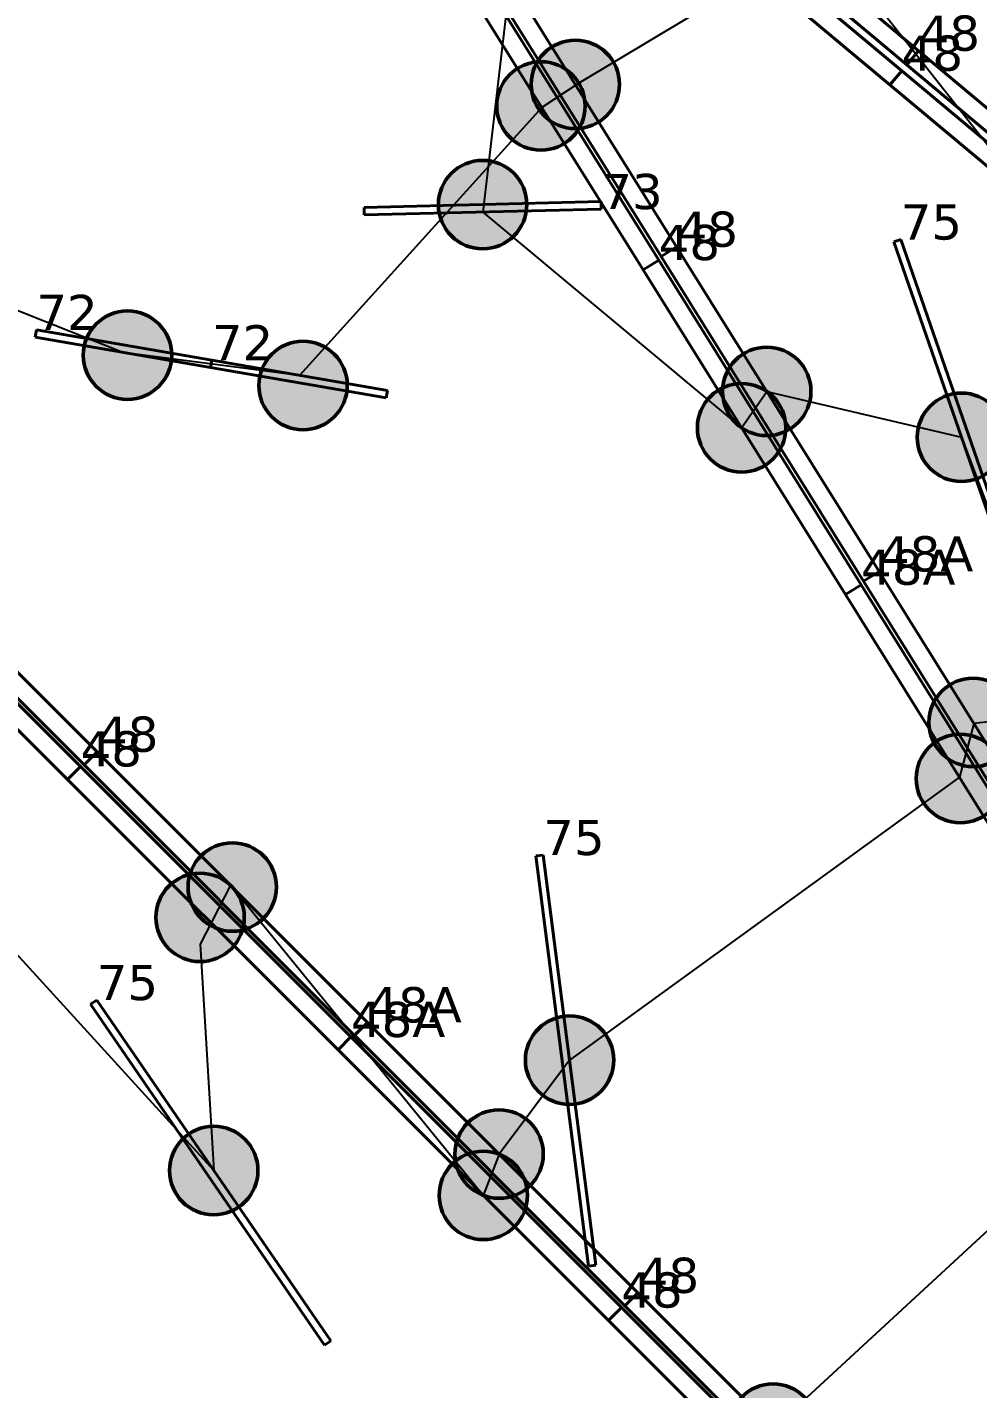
# Model space of a CAD drawing. Header units: millimetres. Extents: x -243740 to 150609, y -473655 to -165121.
# Drawn here: x 24191 to 29057, y -329837 to -322871 of the extents above; entities that cross this region are included whole.
import ezdxf

# ---------------------------------------------------------------- set-up
doc = ezdxf.new("R2010")
doc.units = ezdxf.units.MM
for name, color, linetype in [('_Гр.ЩД-1C.10.4.I9.1', 6, 'Continuous'), ('_Гр.ЩД-1C.10.4.I9.4', 6, 'Continuous'), ('_Гр.ЩД-1C.10.4.I9.5', 6, 'Continuous')]:
    doc.layers.add(name, color=color, linetype=linetype)
for name, color, linetype, lineweight in [('_освещение_dali', 3, 'Continuous', 50), ('DLX_FL1_LUM 122', 1, 'Continuous', 40), ('DLX_FL1_LUM 222', 5, 'Continuous', 40), ('DLX_LUM 17', 5, 'Continuous', 40), ('DLX_LUM 6', 5, 'Continuous', 40), ('DLX_LUM 9', 5, 'Continuous', 40)]:
    doc.layers.add(name, color=color, linetype=linetype, lineweight=lineweight)
doc.styles.add('TableTextStyle', font='')
doc.styles.get('TableTextStyle').set_extended_font_data('VERDANA.TTF')
doc.linetypes.add('Truba', pattern='A,3e-05,[4,MSH_7,S=1,R=0,X=0,Y=0],-3.022072', length=3.022102)

# ---------------------------------------------------------------- blocks, each defined once
blk = doc.blocks.new('A$Caabd1818')
at = {"layer": 'DLX_FL1_LUM 122'}
for points in [[(24502.1, 71816.8, 0), (24581.9, 71866.5, 0)], [(24581.9, 71866.5, 0), (24502.1, 71816.8, 0)], [(24581.9, 71866.5, 0), (24502.1, 71816.8, 0)], [(24502.1, 71816.8, 0), (24581.9, 71866.5, 0)], [(24581.9, 71866.5, 0), (24581.9, 71866.5, 0)], [(24581.9, 71866.5, 0), (25618.3, 70205.4, 0)], [(25618.3, 70205.4, 0), (24581.9, 71866.5, 0)], [(24581.9, 71866.5, 0), (24581.9, 71866.5, 0)], [(25618.3, 70205.4, 0), (24581.9, 71866.5, 0)], [(24581.9, 71866.5, 0), (25618.3, 70205.4, 0)], [(24410.5, 71748.8, 0), (24490.2, 71798.5, 0)], [(24490.2, 71798.5, 0), (24410.5, 71748.8, 0)], [(24490.2, 71798.5, 0), (24410.5, 71748.8, 0)], [(24410.5, 71748.8, 0), (24490.2, 71798.5, 0)], [(24490.2, 71798.5, 0), (24490.2, 71798.5, 0)], [(24490.2, 71798.5, 0), (25526.7, 70137.3, 0)], [(25526.7, 70137.3, 0), (24490.2, 71798.5, 0)], [(24490.2, 71798.5, 0), (24490.2, 71798.5, 0)], [(25526.7, 70137.3, 0), (24490.2, 71798.5, 0)], [(24490.2, 71798.5, 0), (25526.7, 70137.3, 0)], [(25538.6, 70155.6, 0), (24502.1, 71816.8, 0)], [(24502.1, 71816.8, 0), (24502.1, 71816.8, 0)], [(24502.1, 71816.8, 0), (25538.6, 70155.6, 0)], [(24502.1, 71816.8, 0), (24502.1, 71816.8, 0)], [(24502.1, 71816.8, 0), (25538.6, 70155.6, 0)], [(25538.6, 70155.6, 0), (24502.1, 71816.8, 0)], [(25446.9, 70087.6, 0), (24410.5, 71748.8, 0)], [(24410.5, 71748.8, 0), (24410.5, 71748.8, 0)], [(24410.5, 71748.8, 0), (25446.9, 70087.6, 0)], [(24410.5, 71748.8, 0), (24410.5, 71748.8, 0)], [(24410.5, 71748.8, 0), (25446.9, 70087.6, 0)], [(25446.9, 70087.6, 0), (24410.5, 71748.8, 0)], [(21896.2, 69493, 0), (21962.7, 69559.4, 0)], [(21962.7, 69559.4, 0), (21896.2, 69493, 0)], [(21962.7, 69559.4, 0), (21896.2, 69493, 0)], [(21896.2, 69493, 0), (21962.7, 69559.4, 0)], [(21962.7, 69559.4, 0), (21962.7, 69559.4, 0)], [(21962.7, 69559.4, 0), (23347.1, 68174.9, 0)], [(23347.1, 68174.9, 0), (21962.7, 69559.4, 0)], [(21962.7, 69559.4, 0), (21962.7, 69559.4, 0)], [(23347.1, 68174.9, 0), (21962.7, 69559.4, 0)], [(21962.7, 69559.4, 0), (23347.1, 68174.9, 0)], [(21812, 69418, 0), (21878.4, 69484.5, 0)], [(21878.4, 69484.5, 0), (21812, 69418, 0)], [(21878.4, 69484.5, 0), (21812, 69418, 0)], [(21812, 69418, 0), (21878.4, 69484.5, 0)], [(21878.4, 69484.5, 0), (21878.4, 69484.5, 0)], [(21878.4, 69484.5, 0), (23262.9, 68099.9, 0)], [(23262.9, 68099.9, 0), (21878.4, 69484.5, 0)], [(21878.4, 69484.5, 0), (21878.4, 69484.5, 0)], [(23262.9, 68099.9, 0), (21878.4, 69484.5, 0)], [(21878.4, 69484.5, 0), (23262.9, 68099.9, 0)], [(23280.7, 68108.4, 0), (21896.2, 69493, 0)], [(21896.2, 69493, 0), (21896.2, 69493, 0)], [(21896.2, 69493, 0), (23280.7, 68108.4, 0)], [(21896.2, 69493, 0), (21896.2, 69493, 0)], [(21896.2, 69493, 0), (23280.7, 68108.4, 0)], [(23280.7, 68108.4, 0), (21896.2, 69493, 0)], [(23196.4, 68033.5, 0), (21812, 69418, 0)], [(21812, 69418, 0), (21812, 69418, 0)], [(21812, 69418, 0), (23196.4, 68033.5, 0)], [(21812, 69418, 0), (21812, 69418, 0)], [(21812, 69418, 0), (23196.4, 68033.5, 0)], [(23196.4, 68033.5, 0), (21812, 69418, 0)], [(23347.1, 68174.9, 0), (23280.7, 68108.4, 0)], [(23280.7, 68108.4, 0), (23347.1, 68174.9, 0)], [(23280.7, 68108.4, 0), (23347.1, 68174.9, 0)], [(23347.1, 68174.9, 0), (23280.7, 68108.4, 0)], [(23347.1, 68174.9, 0), (23347.1, 68174.9, 0)], [(23347.1, 68174.9, 0), (23347.1, 68174.9, 0)], [(23262.9, 68099.9, 0), (23196.4, 68033.5, 0)], [(23196.4, 68033.5, 0), (23262.9, 68099.9, 0)], [(23196.4, 68033.5, 0), (23262.9, 68099.9, 0)], [(23262.9, 68099.9, 0), (23196.4, 68033.5, 0)], [(23262.9, 68099.9, 0), (23262.9, 68099.9, 0)], [(23262.9, 68099.9, 0), (23262.9, 68099.9, 0)], [(23280.7, 68108.4, 0), (23280.7, 68108.4, 0)], [(23280.7, 68108.4, 0), (23280.7, 68108.4, 0)], [(23196.4, 68033.5, 0), (23196.4, 68033.5, 0)], [(23196.4, 68033.5, 0), (23196.4, 68033.5, 0)]]:
    blk.add_polyline3d(points, dxfattribs=at)
at = {"layer": 'DLX_FL1_LUM 222'}
for points in [[(23283.2, 75787.5, 0), (24784.7, 74530.8, 0)], [(24784.7, 74530.8, 0), (23283.2, 75787.5, 0)], [(24784.7, 74530.8, 0), (23283.2, 75787.5, 0)], [(23283.2, 75787.5, 0), (24784.7, 74530.8, 0)], [(23195.2, 75683.1, 0), (24698.2, 74428.2, 0)], [(24698.2, 74428.2, 0), (23195.2, 75683.1, 0)], [(24698.2, 74428.2, 0), (23195.2, 75683.1, 0)], [(23195.2, 75683.1, 0), (24698.2, 74428.2, 0)], [(24724.3, 74458.7, 0), (23222.8, 75715.4, 0)], [(23222.8, 75715.4, 0), (24724.3, 74458.7, 0)], [(23222.8, 75715.4, 0), (24724.3, 74458.7, 0)], [(24724.3, 74458.7, 0), (23222.8, 75715.4, 0)], [(24637.9, 74356.1, 0), (23134.9, 75611, 0)], [(23134.9, 75611, 0), (24637.9, 74356.1, 0)], [(23134.9, 75611, 0), (24637.9, 74356.1, 0)], [(24637.9, 74356.1, 0), (23134.9, 75611, 0)], [(22509, 75188.9, 0), (23545.4, 73527.7, 0)], [(23545.4, 73527.7, 0), (22509, 75188.9, 0)], [(23545.4, 73527.7, 0), (22509, 75188.9, 0)], [(22509, 75188.9, 0), (23545.4, 73527.7, 0)], [(22417.3, 75120.9, 0), (23453.8, 73459.7, 0)], [(23453.8, 73459.7, 0), (22417.3, 75120.9, 0)], [(23453.8, 73459.7, 0), (22417.3, 75120.9, 0)], [(22417.3, 75120.9, 0), (23453.8, 73459.7, 0)], [(23465.7, 73478, 0), (22429.2, 75139.2, 0)], [(22429.2, 75139.2, 0), (23465.7, 73478, 0)], [(22429.2, 75139.2, 0), (23465.7, 73478, 0)], [(23465.7, 73478, 0), (22429.2, 75139.2, 0)], [(23374, 73409.9, 0), (22337.6, 75071.1, 0)], [(22337.6, 75071.1, 0), (23374, 73409.9, 0)], [(22337.6, 75071.1, 0), (23374, 73409.9, 0)], [(23374, 73409.9, 0), (22337.6, 75071.1, 0)], [(24784.7, 74530.8, 0), (24724.3, 74458.7, 0)], [(24724.3, 74458.7, 0), (24784.7, 74530.8, 0)], [(24724.3, 74458.7, 0), (24784.7, 74530.8, 0)], [(24784.7, 74530.8, 0), (24724.3, 74458.7, 0)], [(24724.4, 74458.7, 0), (24784.7, 74530.8, 0)], [(24784.7, 74530.8, 0), (24724.4, 74458.7, 0)], [(24784.7, 74530.8, 0), (24724.4, 74458.7, 0)], [(24724.4, 74458.7, 0), (24784.7, 74530.8, 0)], [(24784.7, 74530.8, 0), (24784.7, 74530.8, 0)], [(24784.7, 74530.8, 0), (24784.7, 74530.8, 0)], [(24784.7, 74530.8, 0), (24784.7, 74530.8, 0)], [(24784.7, 74530.8, 0), (26286.2, 73274.2, 0)], [(26286.2, 73274.2, 0), (24784.7, 74530.8, 0)], [(24784.7, 74530.8, 0), (24784.7, 74530.8, 0)], [(26286.2, 73274.2, 0), (24784.7, 74530.8, 0)], [(24784.7, 74530.8, 0), (26286.2, 73274.2, 0)], [(24698.2, 74428.2, 0), (24637.9, 74356.1, 0)], [(24637.9, 74356.1, 0), (24698.2, 74428.2, 0)], [(24637.9, 74356.1, 0), (24698.2, 74428.2, 0)], [(24698.2, 74428.2, 0), (24637.9, 74356.1, 0)], [(24637.9, 74356.1, 0), (24698.2, 74428.2, 0)], [(24698.2, 74428.2, 0), (24637.9, 74356.1, 0)], [(24698.2, 74428.2, 0), (24637.9, 74356.1, 0)], [(24637.9, 74356.1, 0), (24698.2, 74428.2, 0)], [(24698.2, 74428.2, 0), (24698.2, 74428.2, 0)], [(24698.2, 74428.2, 0), (24698.2, 74428.2, 0)], [(24698.2, 74428.2, 0), (24698.2, 74428.2, 0)], [(24698.2, 74428.2, 0), (26201.2, 73173.3, 0)], [(26201.2, 73173.3, 0), (24698.2, 74428.2, 0)], [(24698.2, 74428.2, 0), (24698.2, 74428.2, 0)], [(26201.2, 73173.3, 0), (24698.2, 74428.2, 0)], [(24698.2, 74428.2, 0), (26201.2, 73173.3, 0)], [(24724.3, 74458.7, 0), (24724.3, 74458.7, 0)], [(24724.3, 74458.7, 0), (24724.3, 74458.7, 0)], [(26225.9, 73202.1, 0), (24724.4, 74458.7, 0)], [(24724.4, 74458.7, 0), (24724.4, 74458.7, 0)], [(24724.4, 74458.7, 0), (26225.9, 73202.1, 0)], [(24724.4, 74458.7, 0), (24724.4, 74458.7, 0)], [(24724.4, 74458.7, 0), (26225.9, 73202.1, 0)], [(26225.9, 73202.1, 0), (24724.4, 74458.7, 0)], [(24637.9, 74356.1, 0), (24637.9, 74356.1, 0)], [(24637.9, 74356.1, 0), (24637.9, 74356.1, 0)], [(26140.9, 73101.2, 0), (24637.9, 74356.1, 0)], [(24637.9, 74356.1, 0), (24637.9, 74356.1, 0)], [(24637.9, 74356.1, 0), (26140.9, 73101.2, 0)], [(24637.9, 74356.1, 0), (24637.9, 74356.1, 0)], [(24637.9, 74356.1, 0), (26140.9, 73101.2, 0)], [(26140.9, 73101.2, 0), (24637.9, 74356.1, 0)], [(23545.4, 73527.7, 0), (23465.7, 73478, 0)], [(23465.7, 73478, 0), (23545.4, 73527.7, 0)], [(23465.7, 73478, 0), (23545.4, 73527.7, 0)], [(23545.4, 73527.7, 0), (23465.7, 73478, 0)], [(23465.7, 73478, 0), (23545.4, 73527.7, 0)], [(23545.4, 73527.7, 0), (23465.7, 73478, 0)], [(23545.4, 73527.7, 0), (23465.7, 73478, 0)], [(23465.7, 73478, 0), (23545.4, 73527.7, 0)], [(23545.4, 73527.7, 0), (23545.4, 73527.7, 0)], [(23545.4, 73527.7, 0), (23545.4, 73527.7, 0)], [(23545.4, 73527.7, 0), (23545.4, 73527.7, 0)], [(23545.4, 73527.7, 0), (24581.9, 71866.5, 0)], [(24581.9, 71866.5, 0), (23545.4, 73527.7, 0)], [(23545.4, 73527.7, 0), (23545.4, 73527.7, 0)], [(24581.9, 71866.5, 0), (23545.4, 73527.7, 0)], [(23545.4, 73527.7, 0), (24581.9, 71866.5, 0)], [(23453.8, 73459.7, 0), (23374, 73409.9, 0)], [(23374, 73409.9, 0), (23453.8, 73459.7, 0)], [(23374, 73409.9, 0), (23453.8, 73459.7, 0)], [(23453.8, 73459.7, 0), (23374, 73409.9, 0)], [(23374.1, 73409.9, 0), (23453.8, 73459.7, 0)], [(23453.8, 73459.7, 0), (23374.1, 73409.9, 0)], [(23453.8, 73459.7, 0), (23374.1, 73409.9, 0)], [(23374.1, 73409.9, 0), (23453.8, 73459.7, 0)], [(23453.8, 73459.7, 0), (23453.8, 73459.7, 0)], [(23453.8, 73459.7, 0), (23453.8, 73459.7, 0)], [(23453.8, 73459.7, 0), (23453.8, 73459.7, 0)], [(23453.8, 73459.7, 0), (24490.3, 71798.5, 0)], [(24490.3, 71798.5, 0), (23453.8, 73459.7, 0)], [(23453.8, 73459.7, 0), (23453.8, 73459.7, 0)], [(24490.3, 71798.5, 0), (23453.8, 73459.7, 0)], [(23453.8, 73459.7, 0), (24490.3, 71798.5, 0)], [(23465.7, 73478, 0), (23465.7, 73478, 0)], [(23465.7, 73478, 0), (23465.7, 73478, 0)], [(24502.1, 71816.8, 0), (23465.7, 73478, 0)], [(23465.7, 73478, 0), (23465.7, 73478, 0)], [(23465.7, 73478, 0), (24502.1, 71816.8, 0)], [(23465.7, 73478, 0), (23465.7, 73478, 0)], [(23465.7, 73478, 0), (24502.1, 71816.8, 0)], [(24502.1, 71816.8, 0), (23465.7, 73478, 0)], [(23374, 73409.9, 0), (23374, 73409.9, 0)], [(23374, 73409.9, 0), (23374, 73409.9, 0)], [(24410.5, 71748.8, 0), (23374.1, 73409.9, 0)], [(23374.1, 73409.9, 0), (23374.1, 73409.9, 0)], [(23374.1, 73409.9, 0), (24410.5, 71748.8, 0)], [(23374.1, 73409.9, 0), (23374.1, 73409.9, 0)], [(23374.1, 73409.9, 0), (24410.5, 71748.8, 0)], [(24410.5, 71748.8, 0), (23374.1, 73409.9, 0)], [(19193.9, 72328.3, 0), (20578.4, 70943.8, 0)], [(20578.4, 70943.8, 0), (19193.9, 72328.3, 0)], [(20578.4, 70943.8, 0), (19193.9, 72328.3, 0)], [(19193.9, 72328.3, 0), (20578.4, 70943.8, 0)], [(19109.7, 72253.4, 0), (20494.2, 70868.8, 0)], [(20494.2, 70868.8, 0), (19109.7, 72253.4, 0)], [(20494.2, 70868.8, 0), (19109.7, 72253.4, 0)], [(19109.7, 72253.4, 0), (20494.2, 70868.8, 0)], [(20511.9, 70877.3, 0), (19127.5, 72261.9, 0)], [(19127.5, 72261.9, 0), (20511.9, 70877.3, 0)], [(19127.5, 72261.9, 0), (20511.9, 70877.3, 0)], [(20511.9, 70877.3, 0), (19127.5, 72261.9, 0)], [(20427.7, 70802.4, 0), (19043.2, 72186.9, 0)], [(19043.2, 72186.9, 0), (20427.7, 70802.4, 0)], [(19043.2, 72186.9, 0), (20427.7, 70802.4, 0)], [(20427.7, 70802.4, 0), (19043.2, 72186.9, 0)], [(24581.9, 71866.5, 0), (24502.1, 71816.8, 0)], [(24502.1, 71816.8, 0), (24581.9, 71866.5, 0)], [(24502.1, 71816.8, 0), (24581.9, 71866.5, 0)], [(24581.9, 71866.5, 0), (24502.1, 71816.8, 0)], [(24581.9, 71866.5, 0), (24581.9, 71866.5, 0)], [(24581.9, 71866.5, 0), (24581.9, 71866.5, 0)], [(24490.3, 71798.5, 0), (24410.5, 71748.8, 0)], [(24410.5, 71748.8, 0), (24490.3, 71798.5, 0)], [(24410.5, 71748.8, 0), (24490.3, 71798.5, 0)], [(24490.3, 71798.5, 0), (24410.5, 71748.8, 0)], [(24490.3, 71798.5, 0), (24490.3, 71798.5, 0)], [(24490.3, 71798.5, 0), (24490.3, 71798.5, 0)], [(24502.1, 71816.8, 0), (24502.1, 71816.8, 0)], [(24502.1, 71816.8, 0), (24502.1, 71816.8, 0)], [(24410.5, 71748.8, 0), (24410.5, 71748.8, 0)], [(24410.5, 71748.8, 0), (24410.5, 71748.8, 0)], [(20511.8, 70877.4, 0), (20578.3, 70943.9, 0)], [(20578.3, 70943.9, 0), (20511.8, 70877.4, 0)], [(20578.3, 70943.9, 0), (20511.8, 70877.4, 0)], [(20511.8, 70877.4, 0), (20578.3, 70943.9, 0)], [(20578.4, 70943.8, 0), (20511.9, 70877.3, 0)], [(20511.9, 70877.3, 0), (20578.4, 70943.8, 0)], [(20511.9, 70877.3, 0), (20578.4, 70943.8, 0)], [(20578.4, 70943.8, 0), (20511.9, 70877.3, 0)], [(20578.3, 70943.9, 0), (20578.3, 70943.9, 0)], [(20578.3, 70943.9, 0), (21962.8, 69559.3, 0)], [(21962.8, 69559.3, 0), (20578.3, 70943.9, 0)], [(20578.3, 70943.9, 0), (20578.3, 70943.9, 0)], [(21962.8, 69559.3, 0), (20578.3, 70943.9, 0)], [(20578.3, 70943.9, 0), (21962.8, 69559.3, 0)], [(20578.4, 70943.8, 0), (20578.4, 70943.8, 0)], [(20578.4, 70943.8, 0), (20578.4, 70943.8, 0)], [(20427.6, 70802.5, 0), (20494.1, 70868.9, 0)], [(20494.1, 70868.9, 0), (20427.6, 70802.5, 0)], [(20494.1, 70868.9, 0), (20427.6, 70802.5, 0)], [(20427.6, 70802.5, 0), (20494.1, 70868.9, 0)], [(20494.2, 70868.8, 0), (20427.7, 70802.4, 0)], [(20427.7, 70802.4, 0), (20494.2, 70868.8, 0)], [(20427.7, 70802.4, 0), (20494.2, 70868.8, 0)], [(20494.2, 70868.8, 0), (20427.7, 70802.4, 0)], [(20494.1, 70868.9, 0), (20494.1, 70868.9, 0)], [(20494.1, 70868.9, 0), (21878.5, 69484.4, 0)], [(21878.5, 69484.4, 0), (20494.1, 70868.9, 0)], [(20494.1, 70868.9, 0), (20494.1, 70868.9, 0)], [(21878.5, 69484.4, 0), (20494.1, 70868.9, 0)], [(20494.1, 70868.9, 0), (21878.5, 69484.4, 0)], [(20494.2, 70868.8, 0), (20494.2, 70868.8, 0)], [(20494.2, 70868.8, 0), (20494.2, 70868.8, 0)], [(21896.3, 69492.8, 0), (20511.8, 70877.4, 0)], [(20511.8, 70877.4, 0), (20511.8, 70877.4, 0)], [(20511.8, 70877.4, 0), (21896.3, 69492.8, 0)], [(20511.8, 70877.4, 0), (20511.8, 70877.4, 0)], [(20511.8, 70877.4, 0), (21896.3, 69492.8, 0)], [(21896.3, 69492.8, 0), (20511.8, 70877.4, 0)], [(20511.9, 70877.3, 0), (20511.9, 70877.3, 0)], [(20511.9, 70877.3, 0), (20511.9, 70877.3, 0)], [(21812.1, 69417.9, 0), (20427.6, 70802.5, 0)], [(20427.6, 70802.5, 0), (20427.6, 70802.5, 0)], [(20427.6, 70802.5, 0), (21812.1, 69417.9, 0)], [(20427.6, 70802.5, 0), (20427.6, 70802.5, 0)], [(20427.6, 70802.5, 0), (21812.1, 69417.9, 0)], [(21812.1, 69417.9, 0), (20427.6, 70802.5, 0)], [(20427.7, 70802.4, 0), (20427.7, 70802.4, 0)], [(20427.7, 70802.4, 0), (20427.7, 70802.4, 0)], [(21962.8, 69559.3, 0), (21896.3, 69492.8, 0)], [(21896.3, 69492.8, 0), (21962.8, 69559.3, 0)], [(21896.3, 69492.8, 0), (21962.8, 69559.3, 0)], [(21962.8, 69559.3, 0), (21896.3, 69492.8, 0)], [(21962.8, 69559.3, 0), (21962.8, 69559.3, 0)], [(21962.8, 69559.3, 0), (21962.8, 69559.3, 0)], [(21878.5, 69484.4, 0), (21812.1, 69417.9, 0)], [(21812.1, 69417.9, 0), (21878.5, 69484.4, 0)], [(21812.1, 69417.9, 0), (21878.5, 69484.4, 0)], [(21878.5, 69484.4, 0), (21812.1, 69417.9, 0)], [(21878.5, 69484.4, 0), (21878.5, 69484.4, 0)], [(21878.5, 69484.4, 0), (21878.5, 69484.4, 0)], [(21896.3, 69492.8, 0), (21896.3, 69492.8, 0)], [(21896.3, 69492.8, 0), (21896.3, 69492.8, 0)], [(21812.1, 69417.9, 0), (21812.1, 69417.9, 0)], [(21812.1, 69417.9, 0), (21812.1, 69417.9, 0)], [(23280.6, 68108.5, 0), (23347, 68175, 0)], [(23347, 68175, 0), (23280.6, 68108.5, 0)], [(23347, 68175, 0), (23280.6, 68108.5, 0)], [(23280.6, 68108.5, 0), (23347, 68175, 0)], [(23347, 68175, 0), (23347, 68175, 0)], [(23347, 68175, 0), (24731.5, 66790.4, 0)], [(24731.5, 66790.4, 0), (23347, 68175, 0)], [(23347, 68175, 0), (23347, 68175, 0)], [(24731.5, 66790.4, 0), (23347, 68175, 0)], [(23347, 68175, 0), (24731.5, 66790.4, 0)], [(23196.3, 68033.6, 0), (23262.8, 68100, 0)], [(23262.8, 68100, 0), (23196.3, 68033.6, 0)], [(23262.8, 68100, 0), (23196.3, 68033.6, 0)], [(23196.3, 68033.6, 0), (23262.8, 68100, 0)], [(23262.8, 68100, 0), (23262.8, 68100, 0)], [(23262.8, 68100, 0), (24647.3, 66715.5, 0)], [(24647.3, 66715.5, 0), (23262.8, 68100, 0)], [(23262.8, 68100, 0), (23262.8, 68100, 0)], [(24647.3, 66715.5, 0), (23262.8, 68100, 0)], [(23262.8, 68100, 0), (24647.3, 66715.5, 0)], [(24665, 66723.9, 0), (23280.6, 68108.5, 0)], [(23280.6, 68108.5, 0), (23280.6, 68108.5, 0)], [(23280.6, 68108.5, 0), (24665, 66723.9, 0)], [(23280.6, 68108.5, 0), (23280.6, 68108.5, 0)], [(23280.6, 68108.5, 0), (24665, 66723.9, 0)], [(24665, 66723.9, 0), (23280.6, 68108.5, 0)], [(24580.8, 66649, 0), (23196.3, 68033.6, 0)], [(23196.3, 68033.6, 0), (23196.3, 68033.6, 0)], [(23196.3, 68033.6, 0), (24580.8, 66649, 0)], [(23196.3, 68033.6, 0), (23196.3, 68033.6, 0)], [(23196.3, 68033.6, 0), (24580.8, 66649, 0)], [(24580.8, 66649, 0), (23196.3, 68033.6, 0)]]:
    blk.add_polyline3d(points, dxfattribs=at)
at = {"layer": 'DLX_LUM 17'}
for points in [[(24656.9, 73552.2, 0), (24692.8, 73564.7, 0)], [(24692.8, 73564.7, 0), (24656.9, 73552.2, 0)], [(24692.8, 73564.7, 0), (24656.9, 73552.2, 0)], [(24656.9, 73552.2, 0), (24692.8, 73564.7, 0)], [(25350.8, 71553.3, 0), (24656.9, 73552.2, 0)], [(24656.9, 73552.2, 0), (24656.9, 73552.2, 0)], [(24656.9, 73552.2, 0), (25350.8, 71553.3, 0)], [(24656.9, 73552.2, 0), (24656.9, 73552.2, 0)], [(24656.9, 73552.2, 0), (25350.8, 71553.3, 0)], [(25350.8, 71553.3, 0), (24656.9, 73552.2, 0)], [(24692.8, 73564.7, 0), (24692.8, 73564.7, 0)], [(24692.8, 73564.7, 0), (25386.7, 71565.7, 0)], [(25386.7, 71565.7, 0), (24692.8, 73564.7, 0)], [(24692.8, 73564.7, 0), (24692.8, 73564.7, 0)], [(25386.7, 71565.7, 0), (24692.8, 73564.7, 0)], [(24692.8, 73564.7, 0), (25386.7, 71565.7, 0)], [(22825, 70410.6, 0), (22862.7, 70415.5, 0)], [(22862.7, 70415.5, 0), (22825, 70410.6, 0)], [(22862.7, 70415.5, 0), (22825, 70410.6, 0)], [(22825, 70410.6, 0), (22862.7, 70415.5, 0)], [(23094.9, 68311.9, 0), (22825, 70410.6, 0)], [(22825, 70410.6, 0), (22825, 70410.6, 0)], [(22825, 70410.6, 0), (23094.9, 68311.9, 0)], [(22825, 70410.6, 0), (22825, 70410.6, 0)], [(22825, 70410.6, 0), (23094.9, 68311.9, 0)], [(23094.9, 68311.9, 0), (22825, 70410.6, 0)], [(22862.7, 70415.5, 0), (22862.7, 70415.5, 0)], [(22862.7, 70415.5, 0), (23132.6, 68316.7, 0)], [(23132.6, 68316.7, 0), (22862.7, 70415.5, 0)], [(22862.7, 70415.5, 0), (22862.7, 70415.5, 0)], [(23132.6, 68316.7, 0), (22862.7, 70415.5, 0)], [(22862.7, 70415.5, 0), (23132.6, 68316.7, 0)], [(20545.5, 69651.7, 0), (20576.8, 69673.2, 0)], [(20576.8, 69673.2, 0), (20545.5, 69651.7, 0)], [(20576.8, 69673.2, 0), (20545.5, 69651.7, 0)], [(20545.5, 69651.7, 0), (20576.8, 69673.2, 0)], [(20576.8, 69673.2, 0), (20576.8, 69673.2, 0)], [(20576.8, 69673.2, 0), (21774.7, 67929, 0)], [(21774.7, 67929, 0), (20576.8, 69673.2, 0)], [(20576.8, 69673.2, 0), (20576.8, 69673.2, 0)], [(21774.7, 67929, 0), (20576.8, 69673.2, 0)], [(20576.8, 69673.2, 0), (21774.7, 67929, 0)], [(21743.4, 67907.5, 0), (20545.5, 69651.7, 0)], [(20545.5, 69651.7, 0), (20545.5, 69651.7, 0)], [(20545.5, 69651.7, 0), (21743.4, 67907.5, 0)], [(20545.5, 69651.7, 0), (20545.5, 69651.7, 0)], [(20545.5, 69651.7, 0), (21743.4, 67907.5, 0)], [(21743.4, 67907.5, 0), (20545.5, 69651.7, 0)], [(23132.6, 68316.7, 0), (23094.9, 68311.9, 0)], [(23094.9, 68311.9, 0), (23132.6, 68316.7, 0)], [(23094.9, 68311.9, 0), (23132.6, 68316.7, 0)], [(23132.6, 68316.7, 0), (23094.9, 68311.9, 0)], [(23094.9, 68311.9, 0), (23094.9, 68311.9, 0)], [(23094.9, 68311.9, 0), (23094.9, 68311.9, 0)], [(23132.6, 68316.7, 0), (23132.6, 68316.7, 0)], [(23132.6, 68316.7, 0), (23132.6, 68316.7, 0)], [(21774.7, 67929, 0), (21743.4, 67907.5, 0)], [(21743.4, 67907.5, 0), (21774.7, 67929, 0)], [(21743.4, 67907.5, 0), (21774.7, 67929, 0)], [(21774.7, 67929, 0), (21743.4, 67907.5, 0)], [(21774.7, 67929, 0), (21774.7, 67929, 0)], [(21774.7, 67929, 0), (21774.7, 67929, 0)], [(21743.4, 67907.5, 0), (21743.4, 67907.5, 0)], [(21743.4, 67907.5, 0), (21743.4, 67907.5, 0)]]:
    blk.add_polyline3d(points, dxfattribs=at)
at = {"layer": 'DLX_LUM 6'}
for points in [[(21945.6, 73728.4, 0), (23159.2, 73758.5, 0)], [(23159.2, 73758.5, 0), (21945.6, 73728.4, 0)], [(23159.2, 73758.5, 0), (21945.6, 73728.4, 0)], [(21945.6, 73728.4, 0), (23159.2, 73758.5, 0)], [(21945.6, 73728.4, 0), (21945.6, 73728.4, 0)], [(21946.5, 73690.4, 0), (21945.6, 73728.4, 0)], [(21945.6, 73728.4, 0), (21945.6, 73728.4, 0)], [(21945.6, 73728.4, 0), (21946.5, 73690.4, 0)], [(21945.6, 73728.4, 0), (21946.5, 73690.4, 0)], [(21946.5, 73690.4, 0), (21945.6, 73728.4, 0)], [(23160.1, 73720.6, 0), (21946.5, 73690.4, 0)], [(21946.5, 73690.4, 0), (23160.1, 73720.6, 0)], [(21946.5, 73690.4, 0), (23160.1, 73720.6, 0)], [(23160.1, 73720.6, 0), (21946.5, 73690.4, 0)], [(23159.2, 73758.5, 0), (23159.2, 73758.5, 0)], [(23159.2, 73758.5, 0), (23160.1, 73720.6, 0)], [(23160.1, 73720.6, 0), (23159.2, 73758.5, 0)], [(23159.2, 73758.5, 0), (23159.2, 73758.5, 0)], [(23160.1, 73720.6, 0), (23159.2, 73758.5, 0)], [(23159.2, 73758.5, 0), (23160.1, 73720.6, 0)], [(23160.1, 73720.6, 0), (23160.1, 73720.6, 0)], [(23160.1, 73720.6, 0), (23160.1, 73720.6, 0)], [(21946.5, 73690.4, 0), (21946.5, 73690.4, 0)], [(21946.5, 73690.4, 0), (21946.5, 73690.4, 0)]]:
    blk.add_polyline3d(points, dxfattribs=at)
at = {"layer": 'DLX_LUM 9'}
for points in [[(20261.1, 73064.4, 0), (20267.6, 73101.8, 0)], [(20267.6, 73101.8, 0), (20261.1, 73064.4, 0)], [(20267.6, 73101.8, 0), (20261.1, 73064.4, 0)], [(20261.1, 73064.4, 0), (20267.6, 73101.8, 0)], [(20267.6, 73101.8, 0), (20267.6, 73101.8, 0)], [(20267.6, 73101.8, 0), (21166.3, 72946.7, 0)], [(21166.3, 72946.7, 0), (20267.6, 73101.8, 0)], [(20267.6, 73101.8, 0), (20267.6, 73101.8, 0)], [(21166.3, 72946.7, 0), (20267.6, 73101.8, 0)], [(20267.6, 73101.8, 0), (21166.3, 72946.7, 0)], [(21159.8, 72909.2, 0), (20261.1, 73064.4, 0)], [(20261.1, 73064.4, 0), (20261.1, 73064.4, 0)], [(20261.1, 73064.4, 0), (21159.8, 72909.2, 0)], [(20261.1, 73064.4, 0), (20261.1, 73064.4, 0)], [(20261.1, 73064.4, 0), (21159.8, 72909.2, 0)], [(21159.8, 72909.2, 0), (20261.1, 73064.4, 0)], [(21166.3, 72946.7, 0), (21159.8, 72909.2, 0)], [(21159.8, 72909.2, 0), (21166.3, 72946.7, 0)], [(21159.8, 72909.2, 0), (21166.3, 72946.7, 0)], [(21166.3, 72946.7, 0), (21159.8, 72909.2, 0)], [(21159.8, 72909.2, 0), (21166.3, 72946.7, 0)], [(21166.3, 72946.7, 0), (21159.8, 72909.2, 0)], [(21166.3, 72946.7, 0), (21159.8, 72909.2, 0)], [(21159.8, 72909.2, 0), (21166.3, 72946.7, 0)], [(21166.3, 72946.7, 0), (21166.3, 72946.7, 0)], [(21166.3, 72946.7, 0), (21166.3, 72946.7, 0)], [(21166.3, 72946.7, 0), (21166.3, 72946.7, 0)], [(21166.3, 72946.7, 0), (22065, 72791.6, 0)], [(22065, 72791.6, 0), (21166.3, 72946.7, 0)], [(21166.3, 72946.7, 0), (21166.3, 72946.7, 0)], [(22065, 72791.6, 0), (21166.3, 72946.7, 0)], [(21166.3, 72946.7, 0), (22065, 72791.6, 0)], [(21159.8, 72909.2, 0), (21159.8, 72909.2, 0)], [(21159.8, 72909.2, 0), (21159.8, 72909.2, 0)], [(22058.5, 72754.1, 0), (21159.8, 72909.2, 0)], [(21159.8, 72909.2, 0), (21159.8, 72909.2, 0)], [(21159.8, 72909.2, 0), (22058.5, 72754.1, 0)], [(21159.8, 72909.2, 0), (21159.8, 72909.2, 0)], [(21159.8, 72909.2, 0), (22058.5, 72754.1, 0)], [(22058.5, 72754.1, 0), (21159.8, 72909.2, 0)], [(22065, 72791.6, 0), (22058.5, 72754.1, 0)], [(22058.5, 72754.1, 0), (22065, 72791.6, 0)], [(22058.5, 72754.1, 0), (22065, 72791.6, 0)], [(22065, 72791.6, 0), (22058.5, 72754.1, 0)], [(22058.5, 72754.1, 0), (22058.5, 72754.1, 0)], [(22058.5, 72754.1, 0), (22058.5, 72754.1, 0)], [(22065, 72791.6, 0), (22065, 72791.6, 0)], [(22065, 72791.6, 0), (22065, 72791.6, 0)]]:
    blk.add_polyline3d(points, dxfattribs=at)
blk = doc.blocks.new('A$Cab2378fa')
at = {"lineweight": 25, "true_color": 0xfff5f5}
h = blk.add_hatch(color=7, dxfattribs=at)
h.dxf.hatch_style = 1
h.paths.add_polyline_path([(0, 0), (-141.6, -170.3, 0.174923), (3, -222.4, 0.197808), (162.3, -156.8)])
h.paths.add_polyline_path([(-163.2, 157.6), (0, 0), (147.8, 177.8, 0.175398), (3, 230.2, 0.209014)])
at = {"lineweight": 25}
h = blk.add_hatch(color=0, dxfattribs=at)
h.paths.add_polyline_path([(162.3, -156.8, 0.442338), (147.8, 177.8), (0, 0)])
h.paths.add_polyline_path([(-141.6, -170.3), (0, 0), (-163.2, 157.6, 0.430096)])
blk.add_circle((3, 3.9), 226.3)

msp = doc.modelspace()

# ---------------------------------------------------------------- linework, layer by layer
at = {"layer": '_Гр.ЩД-1C.10.4.I9.1', "ltscale": 100}
msp.add_lwpolyline([(31014, -329994.4), (29934.9, -328264.8), (28024.6, -330027.1)], dxfattribs=at)
at = {"layer": '_Гр.ЩД-1C.10.4.I9.4', "ltscale": 100}
msp.add_lwpolyline([(29359.6, -323793.6), (27911.8, -321960.4), (26737.6, -321980.7), (26523, -323816.3), (27848.1, -324920.3), (27976.8, -324734.1), (28973.6, -324969), (29504, -326381.1), (29037.3, -326433.8), (28963.9, -326708.6), (26967.3, -328155.7), (26606.3, -328636.4), (26525.7, -328847.9), (25230.9, -327260.9), (25075.6, -327562.3), (25145.4, -328720.7), (23152.8, -326536.2), (23098.7, -327446.6), (23048.9, -328755), (22822.6, -328833.9), (23613.6, -330374.6)], dxfattribs=at)
at = {"layer": '_Гр.ЩД-1C.10.4.I9.5', "ltscale": 100}
msp.add_lwpolyline([(28032.3, -322400.2), (27936.2, -322605.1), (27014.8, -323157.1), (26825.5, -323281.3), (25585.3, -324652.7), (24680.2, -324535), (22681, -323742.6), (21422, -323464.1), (21422, -323530), (21355.1, -323681.1), (21163.8, -323802.1), (22471.5, -324501.3), (22422.1, -324744), (23697.7, -326019.7), (23921.4, -325985.1), (22350.6, -326752.1), (22242.1, -327073), (22299.9, -325101), (21738.2, -324996.9), (21542.5, -325124.6), (20773.7, -325541.8)], dxfattribs=at)

# ---------------------------------------------------------------- block references
at = {"layer": '_освещение_dali', "color": 5, "ltscale": 100}
for p in [(26993.9, -323167.4), (26817.7, -323277.4), (26519.1, -323782.2), (24701, -324552.6), (25599.7, -324707.7), (27973.9, -324738), (27845.2, -324924.2), (28970.6, -324972.9), (25237.3, -327274.1), (25072.6, -327429.4), (26964.4, -328159.6), (25142.5, -328724.6), (28006, -330043)]:
    msp.add_blockref('A$Cab2378fa', p, dxfattribs=at)
at = {"layer": '_освещение_dali', "color": 1, "ltscale": 100}
for p in [(29030.6, -326431.7), (28964.9, -326718.8), (26603.4, -328640.3), (26522.7, -328851.8)]:
    msp.add_blockref('A$Cab2378fa', p, dxfattribs=at)
at = {"layer": 'Defpoints', "linetype": 'Truba', "ltscale": 100}
msp.add_blockref('A$Caabd1818', (3969.7, -397521.8), dxfattribs=at)

# ---------------------------------------------------------------- texts
at = {"layer": '_освещение_dali', "color": 40, "true_color": 0xfad238, "style": 'TableTextStyle'}
for s, p in [('48', (28754.4, -322991)), ('48', (28667.9, -323093.6)), ('73', (27129.8, -323801.2)), ('75', (28662.5, -323957.1)), ('48', (27515.1, -323994.1)), ('48', (27423.5, -324062.1)), ('48А', (28459.9, -325723.3)), ('48А', (28551.5, -325655.2)), ('48', (24548, -326577.9)), ('48', (24463.8, -326652.8)), ('75', (26832.4, -327106.3)), ('75', (24546.5, -327848.6)), ('48А', (25932.3, -327962.4)), ('48А', (25848.1, -328037.3))]:
    msp.add_text(s, height=180, dxfattribs=at).set_placement(p)
at = {"layer": '_освещение_dali', "color": 53, "true_color": 0xdee26a, "style": 'TableTextStyle'}
for p in [(24237.3, -324420), (25136, -324575.1)]:
    msp.add_text('72', height=180, dxfattribs=at).set_placement(p)
at = {"layer": '_освещение_dali', "color": 11, "true_color": 0xff8b52, "style": 'TableTextStyle'}
for p in [(27316.7, -329346.8), (27232.5, -329421.8)]:
    msp.add_text('48', height=180, dxfattribs=at).set_placement(p)

doc.saveas('drawing.dxf')
